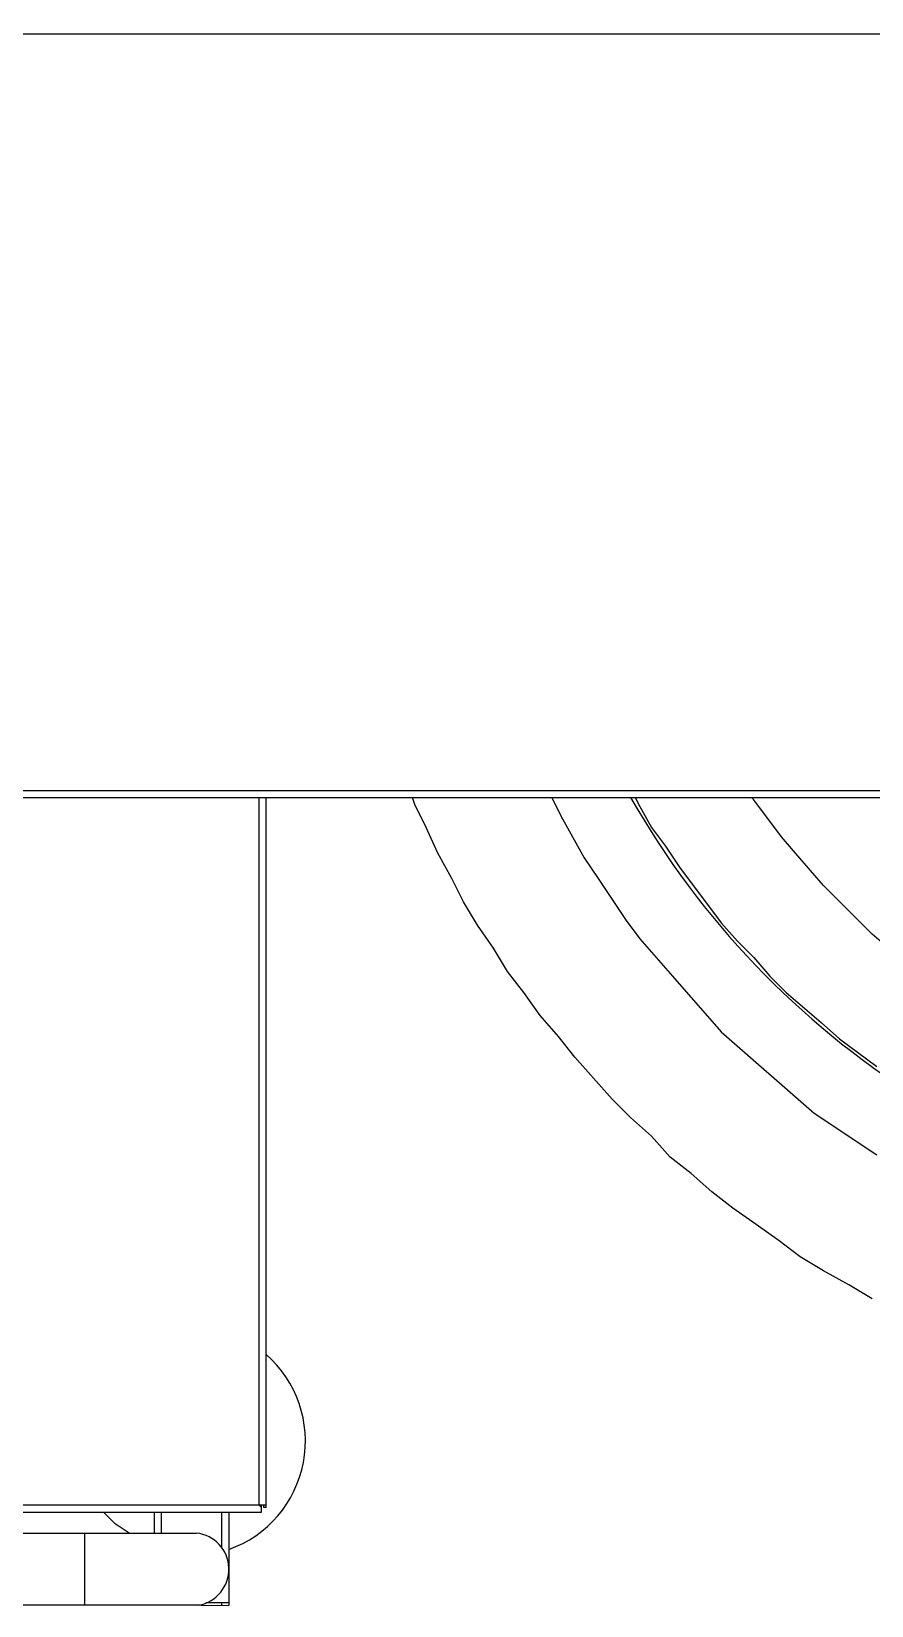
# Model space of a CAD drawing. Header units: millimetres. Extents: x -62354 to 129108, y -71259 to 35407.
# Drawn here: x 14100 to 14547, y -5830 to -4992 of the extents above; entities that cross this region are included whole.
import ezdxf

# ---------------------------------------------------------------- set-up
doc = ezdxf.new("R2010")
doc.units = ezdxf.units.MM
doc.header["$MEASUREMENT"] = 0
doc.layers.add('1st FL Layout xrf$0$CR-Machine', color=7, linetype='Continuous', transparency=0.5)

# ---------------------------------------------------------------- blocks, each defined once
blk = doc.blocks.new('1st FL Layout xrf$0$M6')
for p, q in [((-9202.18519, 1892.80095), (-9199.71179, 1892.80095)), ((-9201.46774, 1892.01435), (-9201.46774, 1891.96471)), ((-9201.46774, 1891.96619), (-9201.48009, 1891.96619))]:
    blk.add_line(p, q)
for points in [[(-9201.44799, 1892.01806), (-9202.60751, 1892.01806), (-9202.60751, 1893.74314)], [(-9202.18272, 1893.22944), (-9202.18272, 1892.39592), (-9202.18395, 1892.39469), (-9199.71426, 1892.39469)], [(-9202.18272, 1892.39839), (-9199.71426, 1892.39839)], [(-9201.45169, 1892.01806), (-9201.45169, 1892.39469)], [(-9201.44799, 1892.01682), (-9201.44799, 1892.39469)], [(-9201.12569, 1892.12796), (-9201.13804, 1892.13537), (-9201.15162, 1892.14278), (-9201.16397, 1892.15019), (-9201.17509, 1892.15883), (-9201.18743, 1892.16747), (-9201.19978, 1892.17612), (-9201.2109, 1892.18476), (-9201.22201, 1892.19464), (-9201.23312, 1892.20328), (-9201.243, 1892.2144), (-9201.25412, 1892.22428), (-9201.26399, 1892.23416), (-9201.28375, 1892.25638), (-9201.2924, 1892.2675), (-9201.30227, 1892.27861), (-9201.31092, 1892.29096), (-9201.31956, 1892.30207), (-9201.32697, 1892.31442), (-9201.33561, 1892.32677), (-9201.34302, 1892.33912), (-9201.3492, 1892.35147), (-9201.35661, 1892.36505), (-9201.36278, 1892.37863), (-9201.36896, 1892.39098), (-9201.37019, 1892.39469)], [(-9201.2961, 1892.39469), (-9201.29116, 1892.38481), (-9201.27881, 1892.36258), (-9201.2714, 1892.35147), (-9201.26399, 1892.34035), (-9201.25658, 1892.32924), (-9201.24918, 1892.31936), (-9201.24053, 1892.30948), (-9201.23189, 1892.2996), (-9201.20596, 1892.26997), (-9201.15656, 1892.22675), (-9201.12322, 1892.20452)], [(-9201.25165, 1892.39469), (-9201.24918, 1892.38975), (-9201.243, 1892.37863), (-9201.23559, 1892.36875), (-9201.22818, 1892.35764), (-9201.20596, 1892.328), (-9201.19731, 1892.31813), (-9201.18867, 1892.30948), (-9201.18002, 1892.2996), (-9201.17138, 1892.29096), (-9201.1615, 1892.28231), (-9201.15286, 1892.27491), (-9201.14298, 1892.26626), (-9201.12322, 1892.25144)], [(-9200.92318, 1892.22551), (-9200.92565, 1892.22551), (-9200.93799, 1892.22798), (-9200.94911, 1892.23045), (-9200.96146, 1892.23292), (-9201.00591, 1892.24774), (-9201.01702, 1892.25268), (-9201.02814, 1892.25762), (-9201.03802, 1892.26256), (-9201.04913, 1892.2675), (-9201.08865, 1892.29219), (-9201.1084, 1892.30701), (-9201.11705, 1892.31442), (-9201.12569, 1892.32183), (-9201.15162, 1892.34776), (-9201.16644, 1892.36505), (-9201.17385, 1892.37369), (-9201.18867, 1892.39345), (-9201.1899, 1892.39469)], [(-9201.45046, 1892.01682), (-9201.45169, 1892.01806)], [(-9201.45046, 1892.01435), (-9201.45046, 1892.01806)], [(-9201.44799, 1892.01682), (-9201.44922, 1892.01682), (-9201.44922, 1892.01806)], [(-9202.18519, 1892.01435), (-9201.45046, 1892.01435)], [(-9201.48256, 1891.96496), (-9202.17037, 1891.96496), (-9202.17037, 1892.01435)], [(-9201.52084, 1892.00324), (-9201.52825, 1892.00818), (-9201.53196, 1892.01188), (-9201.53442, 1892.01435)], [(-9201.50726, 1892.00324), (-9201.50726, 1892.01435)], [(-9201.50355, 1892.00324), (-9201.50355, 1892.01435)], [(-9201.47145, 1891.99583), (-9201.47145, 1892.01435)], [(-9202.15241, 1892.00324), (-9201.48503, 1892.00324)], [(-9201.5443, 1891.96496), (-9201.5443, 1892.00324)], [(-9201.48256, 1891.96496), (-9201.46774, 1891.96471)], [(-9201.47145, 1891.96496), (-9201.47145, 1891.96619)], [(-9201.47145, 1891.96496), (-9201.47145, 1891.96477)]]:
    blk.add_lwpolyline(points)
for centre, radius, start, end in [((-9200.85898, 1892.61939), 0.45456, 209.62532, 265.48327), ((-9201.48823, 1892.05224), 0.06118, 289.56044, 48.87096), ((-9201.48706, 1891.98401), 0.01933, 279.72869, 83.96654)]:
    blk.add_arc(centre, radius, start, end)
blk = doc.blocks.new('1st FL Layout xrf')
at = {"layer": '1st FL Layout xrf$0$CR-Machine', "xscale": 1000, "yscale": 1000, "zscale": 1000}
blk.add_blockref('1st FL Layout xrf$0$M6', (9215672.85, -1897794.25), dxfattribs=at)

msp = doc.modelspace()

# ---------------------------------------------------------------- block references
msp.add_blockref('1st FL Layout xrf', (0, 0))

doc.saveas('drawing.dxf')
